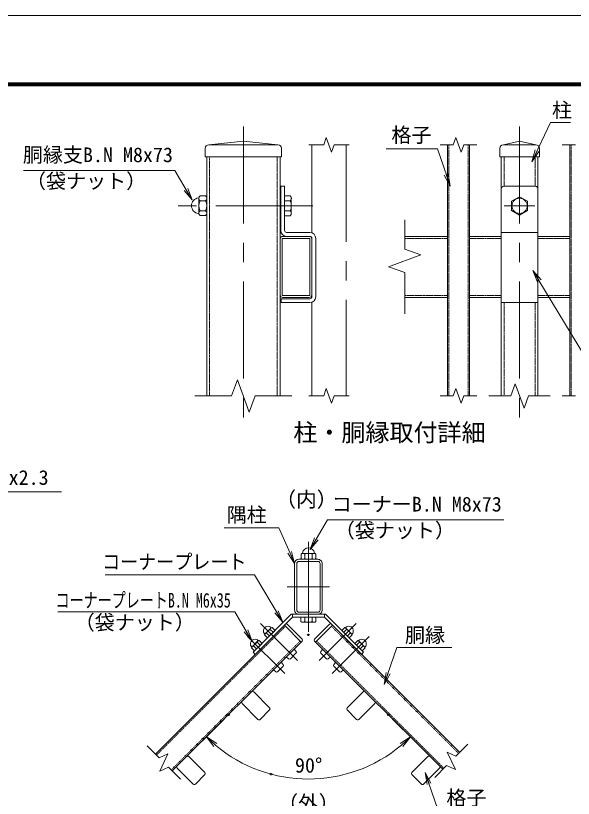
# Model space of a CAD drawing. Units: millimetres, scale not verified. Extents: x -4200 to 4200, y -2970 to 2970.
# Drawn here: x 675 to 2500, y 407 to 2970 of the extents above; entities that cross this region are included whole.
import ezdxf
from ezdxf.enums import TextEntityAlignment as Align

# ---------------------------------------------------------------- set-up
doc = ezdxf.new("R2010")
doc.units = ezdxf.units.MM
doc.header["$LTSCALE"] = 10
doc.header["$PDMODE"] = 32
doc.header["$PDSIZE"] = 5
doc.linetypes.add('USER1', pattern=[50.8, 31.75, -6.35, 6.35, -6.35])
doc.linetypes.add('USER2', pattern=[0.375, 0.25, -0.125])
for name, color, linetype, lineweight in [('0-0_D-BMK', 2, 'USER1', 13), ('0-4_D-STR3', 3, 'Continuous', 13), ('0-5_D-STR1', 1, 'Continuous', 18), ('0-6_D-STR-DIM', 7, 'Continuous', 13), ('0-7_0', 7, 'Continuous', 18), ('0-9_D-TTL-TXT', 7, 'Continuous', 18), ('0-A_D-STR-TXT', 7, 'Continuous', 13), ('0-B_D-TTL', 7, 'Continuous', 18)]:
    doc.layers.add(name, color=color, linetype=linetype, lineweight=lineweight)
doc.layers.add('0-8_Defpoints', color=253, linetype='Continuous')
doc.styles.add('ＭＳ ゴシック', font='')
doc.styles.get('ＭＳ ゴシック').set_extended_font_data('MS Gothic')

# ---------------------------------------------------------------- blocks, each defined once
blk = doc.blocks.new('_Open')
at = {"layer": '0-7_0'}
blk.add_line((-10, 1.667), (0, 0), dxfattribs=at)
blk.add_lwpolyline([(-10, -1.667), (0, 0), (-10, 0)], dxfattribs=at)

msp = doc.modelspace()

# ---------------------------------------------------------------- linework, layer by layer
at = {"layer": '0-0_D-BMK'}
for p, q in [((1420.3, 2607.32), (1420.3, 1609.18)), ((1420.3, 2607.32), (1420.3, 1609.18)), ((2324.22, 2607.32), (2324.22, 1609.18)), ((2324.22, 2387.32), (2324.22, 2307.32)), ((1647.67, 2347.32), (1206.52, 2347.32)), ((2374.22, 2347.32), (2274.22, 2347.32)), ((1632.96, 1247.22), (1632.96, 952.74)), ((1563.66, 1100.03), (1702.26, 1100.03)), ((1476.51, 979.97), (1597.76, 858.72)), ((1789.42, 979.97), (1668.17, 858.72)), ((1434.08, 937.54), (1555.33, 816.29)), ((1831.85, 937.54), (1710.59, 816.29))]:
    msp.add_line(p, q, dxfattribs=at)
at = {"layer": '0-4_D-STR3'}
for p, q in [((1542.3, 2411.32), (1542.3, 2266.52)), ((1542.3, 2411.32), (1555.1, 2411.32)), ((1555.1, 2411.32), (1555.1, 2266.52)), ((2272.22, 2411.32), (2376.22, 2411.32)), ((2264.22, 2403.32), (2264.22, 2030.52)), ((2384.22, 2403.32), (2384.22, 2030.52)), ((1274.3, 2372.5), (1274.3, 2323.12)), ((1274.3, 2372.5), (1274.3, 2323.12)), ((1296.3, 2379.97), (1278.3, 2379.97)), ((1278.3, 2363.77), (1296.3, 2363.77)), ((1300.3, 2372.5), (1300.3, 2323.12)), ((1300.3, 2372.5), (1300.3, 2323.12)), ((1540.3, 2363.32), (1542.3, 2363.32)), ((1555.1, 2379.72), (1555.1, 2314.92)), ((1573.1, 2379.72), (1555.1, 2379.72)), ((1573.1, 2363.52), (1555.1, 2363.52)), ((1577.1, 2372.26), (1577.1, 2322.87)), ((1278.3, 2331.37), (1296.3, 2331.37)), ((1296.3, 2315.17), (1278.3, 2315.17)), ((1540.3, 2331.32), (1542.3, 2331.32)), ((1573.1, 2331.12), (1555.1, 2331.12)), ((1573.1, 2314.92), (1555.1, 2314.92)), ((1561.5, 2260.12), (1637.9, 2260.12)), ((2264.22, 2260.12), (2384.22, 2260.12)), ((1559.5, 2247.32), (1635.9, 2247.32)), ((1644.3, 2240.93), (1644.3, 2049.73)), ((1657.1, 2240.92), (1657.1, 2049.72)), ((1544.3, 2043.32), (1637.9, 2043.32)), ((1544.3, 2043.32), (1544.3, 2030.52)), ((1544.3, 2030.52), (1637.9, 2030.52)), ((2264.22, 2030.52), (2384.22, 2030.52)), ((1608.85, 1193.03), (1608.85, 1206.53)), ((1614.45, 1209.53), (1651.48, 1209.53)), ((1614.45, 1209.53), (1651.48, 1209.53)), ((1621, 1206.53), (1621, 1193.03)), ((1645.3, 1206.53), (1645.3, 1193.03)), ((1657.45, 1193.03), (1657.45, 1206.53)), ((1614.45, 1190.03), (1651.48, 1190.03)), ((1614.45, 1190.03), (1651.48, 1190.03)), ((1576.49, 1010.03), (1452.07, 885.62)), ((1580.46, 1000.43), (1458.86, 878.83)), ((1576.49, 1010.03), (1689.44, 1010.03)), ((1580.46, 1010.03), (1580.46, 1000.43)), ((1580.46, 1000.43), (1685.46, 1000.43)), ((1608.66, 1000.43), (1657.26, 1000.43)), ((1608.66, 986.93), (1608.66, 1000.43)), ((1620.81, 986.93), (1620.81, 1000.43)), ((1645.11, 986.93), (1645.11, 1000.43)), ((1657.26, 986.93), (1657.26, 1000.43)), ((1685.46, 1010.03), (1685.46, 1000.43)), ((1685.46, 1000.43), (1807.07, 878.83)), ((1689.44, 1010.03), (1813.86, 885.62)), ((1557.5, 977.47), (1554.32, 974.29)), ((1554.32, 974.29), (1609.47, 919.13)), ((1563.86, 977.47), (1612.65, 928.68)), ((1614.26, 983.93), (1651.3, 983.93)), ((1702.06, 977.47), (1653.27, 928.68)), ((1711.61, 974.29), (1656.46, 919.13)), ((1708.43, 977.47), (1711.61, 974.29)), ((1708.43, 977.47), (1711.61, 974.29)), ((1511.4, 966.16), (1490.32, 945.08)), ((1495.79, 948.64), (1505.44, 938.99)), ((1523.66, 957.21), (1499.27, 932.82)), ((1507.84, 960.69), (1517.49, 951.04)), ((1514.01, 966.86), (1511.4, 966.16)), ((1514.01, 966.86), (1523.66, 957.21)), ((1751.91, 966.86), (1742.26, 957.21)), ((1742.26, 957.21), (1766.66, 932.82)), ((1758.09, 960.69), (1748.44, 951.04)), ((1751.91, 966.86), (1754.53, 966.16)), ((1754.53, 966.16), (1775.61, 945.08)), ((1770.14, 948.64), (1760.48, 938.99)), ((1468.98, 923.73), (1447.89, 902.65)), ((1471.59, 924.43), (1468.98, 923.73)), ((1471.59, 924.43), (1481.24, 914.78)), ((1490.32, 945.08), (1489.62, 942.47)), ((1489.62, 942.47), (1499.27, 932.82)), ((1776.31, 942.47), (1766.66, 932.82)), ((1775.61, 945.08), (1776.31, 942.47)), ((1794.34, 924.43), (1784.69, 914.78)), ((1794.34, 924.43), (1796.95, 923.73)), ((1796.95, 923.73), (1818.04, 902.65)), ((1447.89, 902.65), (1447.19, 900.04)), ((1447.19, 900.04), (1456.84, 890.39)), ((1453.37, 906.21), (1463.02, 896.56)), ((1481.24, 914.78), (1456.84, 890.39)), ((1465.41, 918.26), (1475.06, 908.61)), ((1612.65, 922.31), (1609.47, 919.13)), ((1653.27, 922.31), (1656.46, 919.13)), ((1784.69, 914.78), (1809.09, 890.39)), ((1800.51, 918.26), (1790.86, 908.61)), ((1812.56, 906.21), (1802.91, 896.56)), ((1818.74, 900.04), (1809.09, 890.39)), ((1818.04, 902.65), (1818.74, 900.04)), ((1452.07, 885.62), (1458.86, 878.83)), ((1574.02, 864.16), (1592.32, 882.47)), ((1586.14, 895.8), (1592.57, 888.13)), ((1679.79, 895.8), (1673.36, 888.13)), ((1691.91, 864.16), (1673.61, 882.47)), ((1813.86, 885.62), (1807.07, 878.83)), ((1543.71, 853.37), (1550.14, 845.71)), ((1560.68, 870.34), (1568.35, 863.91)), ((1705.25, 870.34), (1697.58, 863.91)), ((1722.22, 853.37), (1715.79, 845.71)), ((1518.26, 827.92), (1525.92, 821.49)), ((1531.59, 821.73), (1549.89, 840.04)), ((1734.34, 821.73), (1716.03, 840.04)), ((1747.67, 827.92), (1740.01, 821.49))]:
    msp.add_line(p, q, dxfattribs=at)
msp.add_lwpolyline([(2350.22, 2362.33), (2324.22, 2377.34), (2298.22, 2362.33), (2298.22, 2332.31), (2324.22, 2317.3), (2350.22, 2332.31)], close=True, dxfattribs=at)
msp.add_circle((2324.22, 2347.32), 25, dxfattribs=at)
for centre, radius, start, end in [((2272.22, 2403.32), 8, 90, 180), ((2376.22, 2403.32), 8, 0, 90), ((1276.3, 2347.57), 26, 97.16806, 262.83194), ((1272.81, 2375.35), 2, 277.16806, 350.16084), ((1284.45, 2371.87), 10.17, 127.21089, 232.78911), ((1309.11, 2347.57), 34.8, 152.26063, 207.73937), ((1290.15, 2371.87), 10.17, 307.21089, 52.78911), ((1265.5, 2347.57), 34.8, 332.26063, 27.73937), ((1566.95, 2371.62), 10.17, 307.21089, 52.78911), ((1542.3, 2347.32), 34.8, 332.26063, 27.73937), ((1272.81, 2319.79), 2, 16.57981, 82.83194), ((1284.5, 2323.27), 10.2, 127.42505, 232.57495), ((1290.1, 2323.27), 10.2, 307.42505, 52.57495), ((1566.9, 2323.02), 10.2, 307.42505, 52.57495), ((1561.5, 2266.52), 19.2, 180, 270), ((1561.5, 2266.52), 6.4, 180, 270), ((1637.9, 2240.92), 19.2, 0, 90), ((1637.9, 2240.92), 6.4, 0, 90), ((1637.9, 2049.72), 6.4, 270, 0), ((1637.9, 2049.72), 19.2, 270, 0), ((1614.92, 1201.92), 7.63, 37.21089, 142.78911), ((1612.31, 1210.65), 1.5, 279.83916, 352.83194), ((1633.15, 1208.03), 19.5, 7.16806, 172.83194), ((1633.15, 1183.43), 26.1, 62.26063, 117.73937), ((1651.37, 1201.88), 7.65, 37.42505, 142.57495), ((1653.98, 1210.65), 1.5, 187.16806, 253.42019), ((1614.92, 1197.65), 7.63, 217.21089, 322.78911), ((1633.15, 1216.14), 26.1, 242.26063, 297.73937), ((1651.37, 1197.68), 7.65, 217.42505, 322.57495), ((1560.68, 974.29), 4.5, 45, 135), ((1614.74, 991.55), 7.63, 217.21089, 322.78911), ((1632.96, 1010.04), 26.1, 242.26063, 297.73937), ((1651.19, 991.58), 7.65, 217.42505, 322.57495), ((1705.25, 974.29), 4.5, 45, 135), ((1500.8, 955.68), 14.91, 44.64798, 225.35202), ((1504.52, 929.24), 21.27, 114.22053, 131.8842), ((1520.31, 936.17), 27.51, 116.96185, 153.03815), ((1527.24, 951.96), 21.27, 138.1158, 155.77947), ((1765.13, 955.68), 14.91, 314.64798, 135.35202), ((1738.69, 951.96), 21.27, 24.22053, 41.8842), ((1745.62, 936.17), 27.51, 26.96185, 63.03815), ((1761.41, 929.24), 21.27, 48.1158, 65.77947), ((1458.37, 913.26), 14.91, 44.64798, 225.35202), ((1484.81, 909.53), 21.27, 138.1158, 155.77947), ((1609.47, 925.5), 4.5, 315, 45), ((1656.46, 925.5), 4.5, 135, 225), ((1807.56, 913.26), 14.91, 314.64798, 135.35202), ((1781.12, 909.53), 21.27, 24.22053, 41.8842), ((1462.09, 886.82), 21.27, 114.22053, 131.8842), ((1477.89, 893.74), 27.51, 116.96185, 153.03815), ((1788.04, 893.74), 27.51, 26.96185, 63.03815), ((1803.84, 886.82), 21.27, 48.1158, 65.77947), ((1589.35, 885.44), 4.2, 315, 40), ((1676.58, 885.44), 4.2, 140, 225), ((1546.92, 843.01), 4.2, 315, 40), ((1571.05, 867.13), 4.2, 230, 315), ((1694.88, 867.13), 4.2, 225, 310), ((1719, 843.01), 4.2, 140, 225), ((1528.62, 824.7), 4.2, 230, 315), ((1737.31, 824.7), 4.2, 225, 310)]:
    msp.add_arc(centre, radius, start, end, dxfattribs=at)
at = {"layer": '0-5_D-STR1'}
for p, q in [((1420.3, 2559.32), (1307.3, 2547.32)), ((1307.3, 2547.32), (1533.3, 2547.32)), ((1420.3, 2559.32), (1533.3, 2547.32)), ((2088.22, 2547.32), (2088.22, 1725.05)), ((2160.22, 2547.32), (2160.22, 1725.05)), ((2324.22, 2559.32), (2271.22, 2547.32)), ((2271.22, 2547.32), (2377.22, 2547.32)), ((2324.22, 2559.32), (2377.22, 2547.32)), ((2488.22, 2547.32), (2488.22, 1725.05)), ((1295.3, 2535.32), (1295.3, 2507.32)), ((1545.3, 2535.32), (1545.3, 2507.32)), ((2259.22, 2535.32), (2259.22, 2507.32)), ((2389.22, 2535.32), (2389.22, 2507.32)), ((1295.3, 2507.32), (1545.3, 2507.32)), ((1300.3, 1725.05), (1300.3, 2507.32)), ((1540.3, 2507.32), (1540.3, 1725.05)), ((2259.22, 2507.32), (2389.22, 2507.32)), ((2264.22, 2507.32), (2264.22, 2247.32)), ((2384.22, 2247.32), (2384.22, 2507.32)), ((1540.3, 2055.72), (1540.3, 2237.52)), ((1546.7, 2055.72), (1546.7, 2237.52)), ((1550.1, 2247.32), (1635.9, 2247.32)), ((1550.1, 2240.92), (1635.9, 2240.92)), ((1637.9, 2238.92), (1637.9, 2055.72)), ((1644.3, 2238.95), (1644.3, 2055.7)), ((1948.22, 2247.32), (2088.22, 2247.32)), ((2160.22, 2247.32), (2264.22, 2247.32)), ((2488.22, 2247.32), (2384.22, 2247.32)), ((1635.9, 2053.72), (1548.7, 2053.72)), ((1635.9, 2047.32), (1548.7, 2047.32)), ((1948.22, 2047.32), (2088.22, 2047.32)), ((2160.22, 2047.32), (2264.22, 2047.32)), ((2264.22, 2047.32), (2264.22, 1725.05)), ((2488.22, 2047.32), (2384.22, 2047.32)), ((2384.22, 1725.05), (2384.22, 2047.32)), ((1601.76, 1190.03), (1664.16, 1190.03)), ((1601.76, 1183.13), (1664.16, 1183.13)), ((1587.96, 1176.23), (1587.96, 1023.83)), ((1594.86, 1176.23), (1594.86, 1023.83)), ((1671.06, 1023.83), (1671.06, 1176.23)), ((1677.96, 1023.83), (1677.96, 1176.23)), ((1601.76, 1016.93), (1664.16, 1016.93)), ((1601.76, 1010.03), (1664.16, 1010.03)), ((1132.18, 552.15), (1554.32, 974.29)), ((2128.18, 557.72), (1711.61, 974.29)), ((1187.33, 496.99), (1609.47, 919.13)), ((2073.03, 502.56), (1656.46, 919.13)), ((1454, 756.45), (1506.18, 704.26)), ((1811.93, 756.45), (1759.75, 704.26)), ((1415.81, 718.26), (1468, 666.08)), ((1850.11, 718.26), (1797.93, 666.08)), ((1475.21, 666.08), (1506.18, 697.05)), ((1790.72, 666.08), (1759.75, 697.05)), ((1241.87, 544.31), (1294.05, 492.13)), ((2024.06, 544.31), (1971.88, 492.13)), ((1203.68, 506.13), (1255.87, 453.95)), ((2062.25, 506.13), (2010.06, 453.95)), ((1263.08, 453.95), (1294.05, 484.92)), ((2002.85, 453.95), (1971.88, 484.92))]:
    msp.add_line(p, q, dxfattribs=at)
at = {"layer": '0-5_D-STR1', "linetype": 'USER1'}
for p, q in [((1644.3, 2547.32), (1644.3, 2259.02)), ((1756.3, 2547.32), (1756.3, 1725.05)), ((1644.3, 2031.62), (1644.3, 1725.05))]:
    msp.add_line(p, q, dxfattribs=at)
at = {"layer": '0-5_D-STR1', "linetype": 'USER2'}
for p, q in [((2093.02, 2547.32), (2093.02, 1725.05)), ((2155.42, 2547.32), (2155.42, 1725.05)), ((2493.02, 2547.32), (2493.02, 1725.05)), ((1309.5, 1725.05), (1309.5, 2507.32)), ((1531.1, 2507.32), (1531.1, 1725.05)), ((2273.42, 2507.32), (2273.42, 2411.32)), ((2375.02, 2411.32), (2375.02, 2507.32)), ((1948.22, 2240.92), (2088.22, 2240.92)), ((2160.22, 2240.92), (2264.22, 2240.92)), ((2488.22, 2240.92), (2384.22, 2240.92)), ((1948.22, 2053.72), (2088.22, 2053.72)), ((2160.22, 2053.72), (2264.22, 2053.72)), ((2488.22, 2053.72), (2384.22, 2053.72)), ((2273.42, 2030.52), (2273.42, 1725.05)), ((2375.02, 1725.05), (2375.02, 2030.52)), ((1135.57, 548.75), (1557.71, 970.89)), ((2124.79, 554.32), (1708.22, 970.89)), ((1183.94, 500.39), (1606.08, 922.53)), ((2076.42, 505.95), (1659.85, 922.53))]:
    msp.add_line(p, q, dxfattribs=at)
at = {"layer": '0-5_D-STR1'}
for centre, radius, start, end in [((1307.3, 2535.32), 12, 90, 180), ((1533.3, 2535.32), 12, 0, 90), ((2271.22, 2535.32), 12, 90, 180), ((2377.22, 2535.32), 12, 0, 90), ((1550.1, 2237.52), 9.8, 89.99999, 180), ((1550.1, 2237.52), 3.4, 89.99998, 180), ((1635.9, 2238.92), 8.4, 359.99951, 90), ((1635.9, 2238.92), 2, 0.00008, 90), ((1548.7, 2055.72), 8.4, 179.9997, 270), ((1548.7, 2055.72), 2, 179.99957, 270), ((1635.9, 2055.72), 2, 270, 0.00008), ((1635.9, 2055.72), 8.4, 270, 359.99971), ((1601.76, 1176.23), 13.8, 90.00002, 179.99999), ((1601.76, 1176.23), 6.9, 90.00002, 179.99999), ((1664.16, 1176.23), 13.8, 0, 90.00002), ((1664.16, 1176.23), 6.9, 0, 90.00002), ((1601.76, 1023.83), 13.8, 179.99999, 270.00002), ((1601.76, 1023.83), 6.9, 179.99999, 270.00002), ((1664.16, 1023.83), 6.9, 270.00002, 0), ((1664.16, 1023.83), 13.8, 270.00002, 0), ((1450.39, 752.84), 5.1, 44.99941, 135), ((1815.54, 752.84), 5.1, 45, 135.00059), ((1419.42, 721.87), 5.1, 135, 225), ((1846.51, 721.87), 5.1, 315, 45), ((1502.58, 700.66), 5.1, 315, 44.99941), ((1763.35, 700.66), 5.1, 135.00059, 225), ((1471.6, 669.68), 5.1, 224.99942, 315), ((1794.32, 669.68), 5.1, 225, 315.00058), ((1238.26, 540.71), 5.1, 44.99941, 135), ((2027.67, 540.71), 5.1, 45, 135.00059), ((1207.29, 509.74), 5.1, 135, 225), ((2058.64, 509.74), 5.1, 315, 45), ((1290.44, 488.52), 5.1, 315, 44.99941), ((1975.48, 488.52), 5.1, 135.00059, 225), ((1259.47, 457.55), 5.1, 224.99942, 315), ((2006.46, 457.55), 5.1, 225, 315.00058)]:
    msp.add_arc(centre, radius, start, end, dxfattribs=at)
at = {"layer": '0-6_D-STR-DIM'}
for p, q in [((1691.64, 2571.11), (1682.99, 2547.32)), ((1708.96, 2523.54), (1691.64, 2571.11)), ((2115.56, 2571.11), (2106.9, 2547.32)), ((2132.87, 2523.54), (2115.56, 2571.11)), ((1634.13, 2547.32), (1682.99, 2547.32)), ((1717.62, 2547.32), (1708.96, 2523.54)), ((1717.62, 2547.32), (1766.47, 2547.32)), ((2064.05, 2547.32), (2106.9, 2547.32)), ((2141.53, 2547.32), (2132.87, 2523.54)), ((2141.53, 2547.32), (2184.39, 2547.32)), ((2464.05, 2547.32), (2506.9, 2547.32)), ((1948.22, 2301.04), (1948.22, 2205.8)), ((2001.07, 2186.56), (1948.22, 2205.8)), ((1895.36, 2148.08), (2001.07, 2186.56)), ((1948.22, 2128.84), (1895.36, 2148.08)), ((1948.22, 2128.84), (1948.22, 1993.61)), ((1401.06, 1777.91), (1381.82, 1725.05)), ((1401.06, 1777.91), (1381.82, 1725.05)), ((1439.54, 1672.2), (1401.06, 1777.91)), ((1439.54, 1672.2), (1401.06, 1777.91)), ((1691.64, 1748.84), (1682.99, 1725.05)), ((1708.96, 1701.27), (1691.64, 1748.84)), ((2115.56, 1748.84), (2106.9, 1725.05)), ((2132.87, 1701.27), (2115.56, 1748.84)), ((2309.79, 1764.7), (2295.36, 1725.05)), ((2338.65, 1685.41), (2309.79, 1764.7)), ((1261.59, 1725.05), (1381.82, 1725.05)), ((1261.59, 1725.05), (1381.82, 1725.05)), ((1458.78, 1725.05), (1439.54, 1672.2)), ((1458.78, 1725.05), (1439.54, 1672.2)), ((1458.78, 1725.05), (1579.02, 1725.05)), ((1458.78, 1725.05), (1579.02, 1725.05)), ((1634.13, 1725.05), (1682.99, 1725.05)), ((1717.62, 1725.05), (1708.96, 1701.27)), ((1717.62, 1725.05), (1766.47, 1725.05)), ((2064.05, 1725.05), (2106.9, 1725.05)), ((2141.53, 1725.05), (2132.87, 1701.27)), ((2141.53, 1725.05), (2184.39, 1725.05)), ((2223.93, 1725.05), (2295.36, 1725.05)), ((2353.07, 1725.05), (2338.65, 1685.41)), ((2353.07, 1725.05), (2424.5, 1725.05)), ((2464.05, 1725.05), (2506.9, 1725.05)), ((1357.46, 667.12), (1284.89, 594.55)), ((1908.47, 667.12), (1981.03, 594.55)), ((1144.45, 539.87), (1105.51, 578.81)), ((2115.91, 545.44), (2154.85, 584.38)), ((1144.45, 539.87), (1173.13, 553.25)), ((1173.13, 553.25), (1146.38, 495.89)), ((2087.23, 558.81), (2113.98, 501.46)), ((2115.91, 545.44), (2087.23, 558.81)), ((2046.36, 475.89), (2085.3, 514.83)), ((2113.98, 501.46), (2085.3, 514.83)), ((1146.38, 495.89), (1175.06, 509.27)), ((1214, 470.33), (1175.06, 509.27))]:
    msp.add_line(p, q, dxfattribs=at)
msp.add_arc((1632.96, 942.62), 472.25, 229.85451, 310.14549, dxfattribs=at)
at = {"layer": '0-8_Defpoints'}
for p in [(1632.96, 942.62), (1371.6, 681.26), (1894.33, 681.26), (1510.74, 486.47)]:
    msp.add_point(p, dxfattribs=at)
at = {"layer": '0-9_D-TTL-TXT'}
msp.add_point((2063.15, 1619.12), dxfattribs=at)
at = {"layer": '0-A_D-STR-TXT'}
for points in [[(2490.83, 2620.02), (2425.27, 2620.02), (2365.5, 2493.24)], [(1887.99, 2533.48), (2055.6, 2533.48), (2096.47, 2414.04)], [(700.61, 2463.11), (1195.89, 2463.11), (1251.51, 2368.21)], [(2945.42, 1795.23), (2574.19, 1795.23), (2368.92, 2133.77)], [(824.59, 1411.44), (389.9, 1411.44), (246.73, 1186.02)], [(2272.78, 1319.24), (1695.45, 1319.24), (1639.84, 1224.34)], [(1356.77, 1293.51), (1536.37, 1293.51), (1587.16, 1178.06)], [(968.31, 1138.89), (1456.42, 1138.89), (1547.92, 985.8)], [(812.32, 1017.53), (1392.21, 1017.53), (1447.82, 922.63)], [(2101.95, 901.16), (1922.35, 901.16), (1881.47, 781.72)], [(2235.98, 370.95), (2056.38, 370.95), (2015.5, 490.4)]]:
    msp.add_lwpolyline(points, dxfattribs=at)
at = {"layer": '0-B_D-TTL'}
for points in [[(-4200.04, -2969.99), (4199.96, -2969.99), (4199.96, 2970.01), (-4200.04, 2970.01)], [(-3930.04, 2750.01), (3929.96, 2750.01), (3929.96, -2749.99), (-3930.04, -2749.99)], [(-3927.54, 2747.51), (3927.46, 2747.51), (3927.46, -2747.49), (-3927.54, -2747.49)], [(-3925.04, 2745.01), (3924.96, 2745.01), (3924.96, -2744.99), (-3925.04, -2744.99)], [(-3922.54, 2742.51), (3922.46, 2742.51), (3922.46, -2742.49), (-3922.54, -2742.49)], [(-3920.04, 2740.01), (3919.96, 2740.01), (3919.96, -2739.99), (-3920.04, -2739.99)]]:
    msp.add_lwpolyline(points, close=True, dxfattribs=at)

# ---------------------------------------------------------------- block references
at = {"layer": '0-6_D-STR-DIM', "xscale": 4, "yscale": 4}
for p, rotation in [((1299.04, 608.7), 137.42725), ((1966.89, 608.7), 42.57275)]:
    msp.add_blockref('_Open', p, dxfattribs=dict(at, rotation=rotation))
at = {"layer": '0-A_D-STR-TXT', "xscale": 4, "yscale": 4}
for p, rotation in [((2364.65, 2491.43), 244.75675), ((2097.12, 2412.14), 288.89187), ((1252.52, 2366.49), 300.37182), ((2367.89, 2135.48), 121.22996), ((1638.82, 1222.61), 239.62818), ((1587.96, 1176.23), 293.74595), ((1548.95, 984.09), 300.8674), ((1448.83, 920.91), 300.37182), ((1880.82, 779.82), 251.10813), ((2014.85, 492.29), 108.89187)]:
    msp.add_blockref('_Open', p, dxfattribs=dict(at, rotation=rotation))

# ---------------------------------------------------------------- texts
at = {"layer": '0-6_D-STR-DIM', "style": 'ＭＳ ゴシック'}
msp.add_text('90°', height=48.09, dxfattribs=at).set_placement((1589.03, 477.13), align=Align.BOTTOM_LEFT)
at = {"layer": '0-9_D-TTL-TXT', "style": 'ＭＳ ゴシック'}
msp.add_text('柱・胴縁取付詳細', height=57.7, dxfattribs=at).set_placement((1583.56, 1559.08), align=Align.BOTTOM_LEFT)
at = {"layer": '0-A_D-STR-TXT', "style": 'ＭＳ ゴシック'}
for s, height, p in [('柱', 48.09, (2429.95, 2622.39)), ('格子', 48.09, (1904.73, 2540.9)), ('胴縁支B.N M8x73', 48.09, (698.33, 2475.95)), ('（袋ナット）', 48.09, (708.52, 2390.18)), ('柱 60x30x2.3', 48.09, (389.95, 1419.43)), ('（内）', 49.49, (1525.2, 1346.52)), ('コーナーB.N M8x73', 48.09, (1709.09, 1332.08)), ('隅柱', 48.09, (1365.51, 1297.02)), ('（袋ナット）', 48.09, (1719.28, 1246.31)), ('（袋ナット）', 48.09, (867.84, 945)), ('胴縁', 48.09, (1949.07, 903.54)), ('格子', 48.09, (2084.71, 370.67)), ('（外）', 49.49, (1531.85, 352.12))]:
    msp.add_text(s, height=height, dxfattribs=at).set_placement(p, align=Align.BOTTOM_LEFT)
for s, width, p in [('コーナープレート', 0.9, (957.78, 1143.49)), ('コーナープレートB.N M6x35', 0.7, (805.54, 1017.49))]:
    msp.add_text(s, height=48.09, dxfattribs=dict(at, width=width)).set_placement(p, align=Align.BOTTOM_LEFT)

doc.saveas('drawing.dxf')
